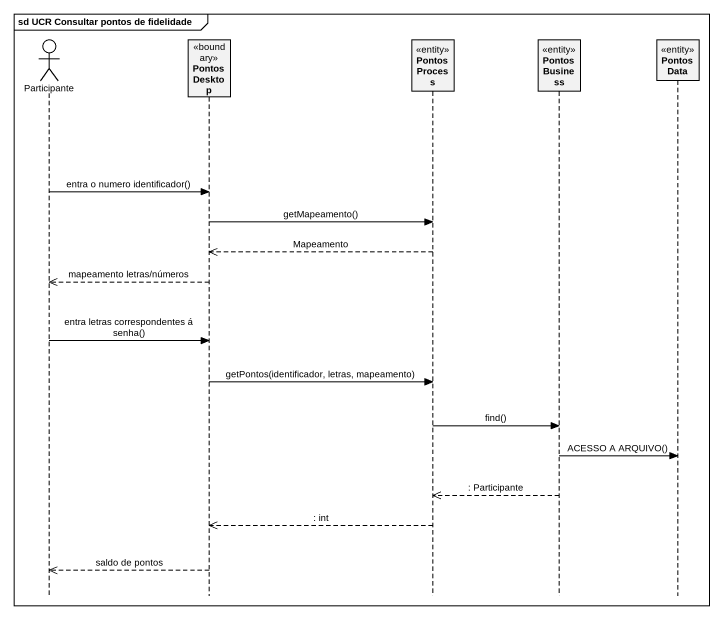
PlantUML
@startuml
mainframe sd UCR Consultar pontos de fidelidade
hide footbox
actor Participante
participant PontosDesktop <<boundary>>
participant PontosProcess <<entity>>
participant PontosBusiness <<entity>>
participant PontosData <<entity>>

Participante -> PontosDesktop : entra o numero identificador()
PontosDesktop -> PontosProcess : getMapeamento()
PontosProcess -->> PontosDesktop : Mapeamento
PontosDesktop -->> Participante : mapeamento letras/números
Participante -> PontosDesktop : entra letras correspondentes á senha()
PontosDesktop -> PontosProcess : getPontos(identificador, letras, mapeamento)
PontosProcess -> PontosBusiness : find()
PontosBusiness -> PontosData : ACESSO A ARQUIVO()
PontosBusiness -->> PontosProcess : : Participante
PontosProcess -->> PontosDesktop : : int
PontosDesktop -->> Participante : saldo de pontos
@enduml
